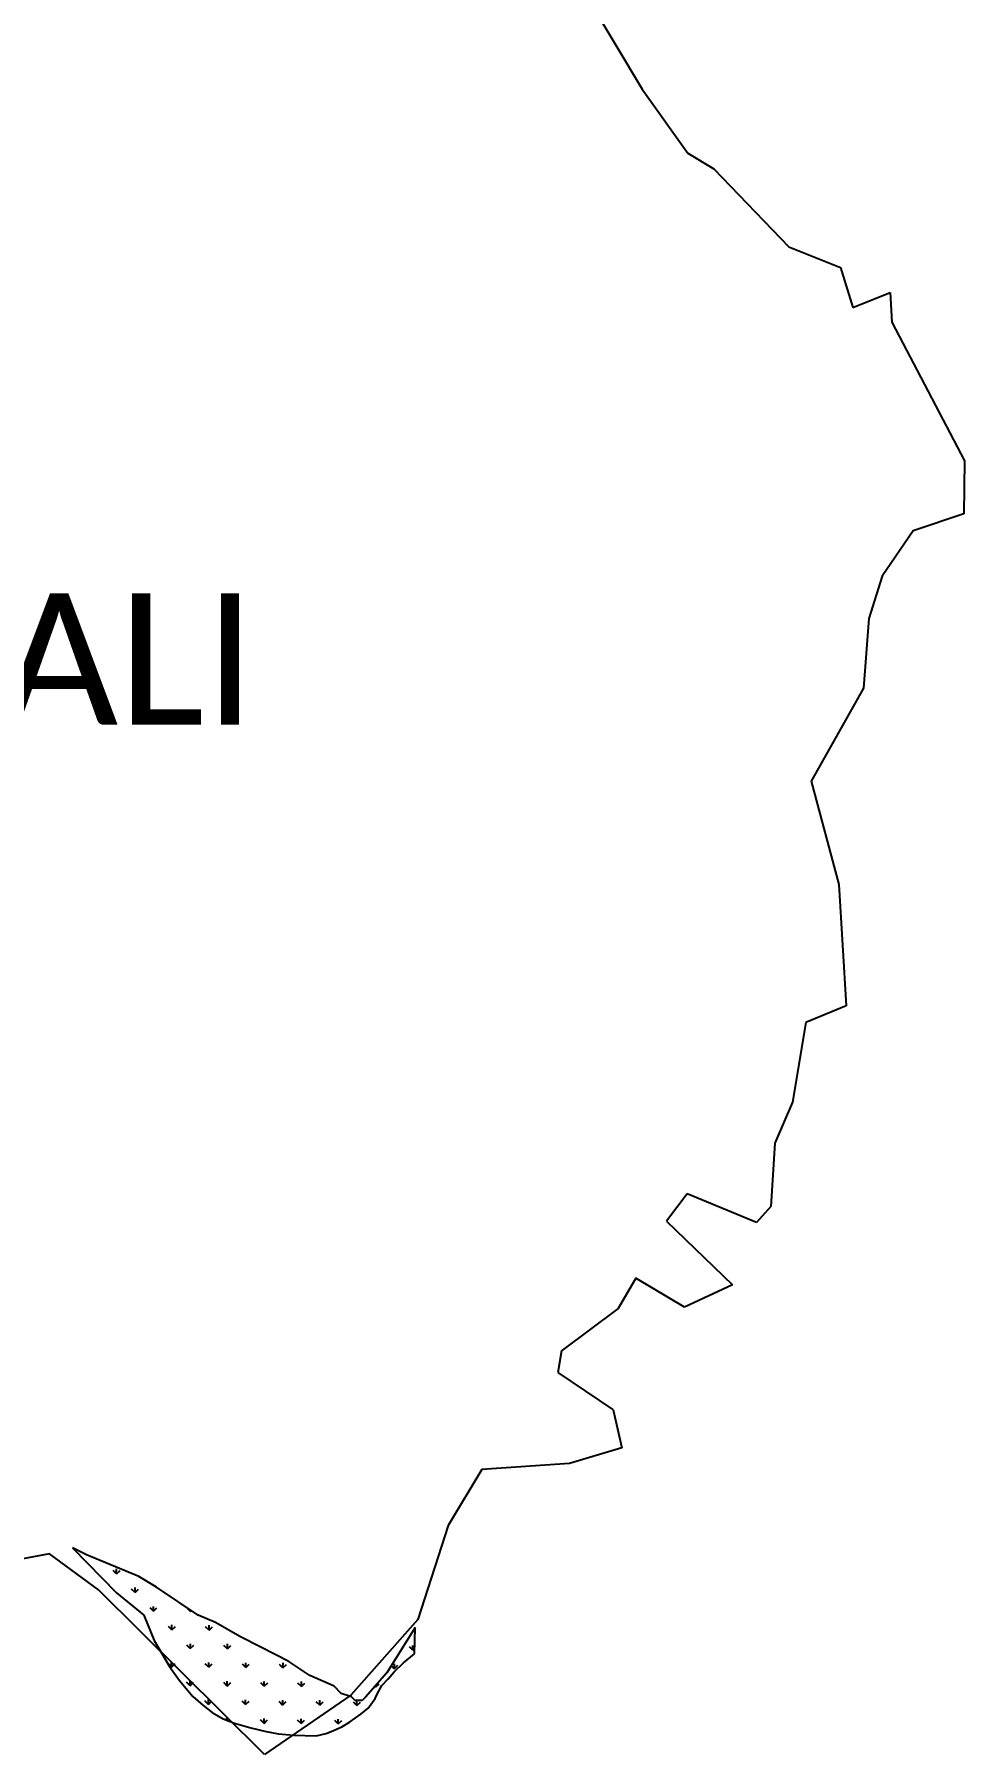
# Model space of a CAD drawing. Header units: metres. Extents: x 286961 to 289535, y 2012164 to 2016097.
# Drawn here: x 288471 to 289535, y 2012164 to 2014131 of the extents above; entities that cross this region are included whole.
import ezdxf

# ---------------------------------------------------------------- set-up
doc = ezdxf.new("R2010")
doc.units = ezdxf.units.M
doc.header["$MEASUREMENT"] = 0
for name, color, linetype in [('MANGROOVES', 112, 'Continuous'), ('village', 3, 'Continuous'), ('VILLAGE NAME', 250, 'Continuous')]:
    doc.layers.add(name, color=color, linetype=linetype)
doc.styles.get("Standard").update_dxf_attribs({"font": 'simplex.shx'})

msp = doc.modelspace()

# ---------------------------------------------------------------- linework, layer by layer
at = {"layer": 'MANGROOVES'}
for p, q in [((288531.1, 2012392.2), (288515.1, 2012400.3)), ((288515.1, 2012400.3), (288565.5, 2012348.8)), ((288590.9, 2012367.7), (288531.1, 2012392.2)), ((288610.9, 2012355.5), (288590.9, 2012367.7)), ((288658.7, 2012323.2), (288610.9, 2012355.5)), ((288565.5, 2012348.8), (288596.6, 2012323.4)), ((288596.6, 2012323.4), (288608.3, 2012294.4)), ((288678.6, 2012315), (288658.7, 2012323.2)), ((288706.5, 2012298.8), (288678.6, 2012315)), ((288730.4, 2012286.6), (288706.5, 2012298.8)), ((288906.7, 2012309.3), (288874.3, 2012257.5)), ((288906.1, 2012279.3), (288906.7, 2012309.3)), ((288608.3, 2012294.4), (288625.8, 2012264.7)), ((288762.3, 2012270.4), (288730.4, 2012286.6)), ((288893.5, 2012268.8), (288906.1, 2012279.3)), ((288625.8, 2012264.7), (288637.3, 2012248.6)), ((288786.2, 2012254.2), (288762.3, 2012270.4)), ((288874.3, 2012257.5), (288850.1, 2012229.7)), ((288876, 2012250.6), (288882.8, 2012258.4)), ((288882.8, 2012258.4), (288893.5, 2012268.8)), ((288637.3, 2012248.6), (288652.8, 2012230.4)), ((288814.2, 2012242), (288786.2, 2012254.2)), ((288822.1, 2012233.9), (288814.2, 2012242)), ((288863.9, 2012233.7), (288868.7, 2012242.8)), ((288868.7, 2012242.8), (288876, 2012250.6)), ((288652.8, 2012230.4), (288664, 2012220.5)), ((288664, 2012220.5), (288674.8, 2012211.9)), ((288834.1, 2012229.8), (288822.1, 2012233.9)), ((288822.1, 2012233.9), (288822.1, 2012233.9)), ((288838.1, 2012225.8), (288834.1, 2012229.8)), ((288846.1, 2012225.7), (288838.1, 2012225.8)), ((288844.7, 2012210.3), (288853.2, 2012217.1)), ((288850.1, 2012229.7), (288846.1, 2012225.7)), ((288853.2, 2012217.1), (288861.2, 2012228.2)), ((288861.2, 2012228.2), (288863.9, 2012233.7)), ((288674.8, 2012211.9), (288687.3, 2012204.7)), ((288687.3, 2012204.7), (288700.3, 2012199.8)), ((288700.3, 2012199.8), (288718.9, 2012194.6)), ((288823.1, 2012195.5), (288831.7, 2012200.9)), ((288831.7, 2012200.9), (288844.7, 2012210.3)), ((288718.9, 2012194.6), (288736.6, 2012190.4)), ((288736.6, 2012190.4), (288750.5, 2012187.5)), ((288750.5, 2012187.5), (288768.2, 2012186)), ((288768.2, 2012186), (288793.8, 2012185.5)), ((288793.8, 2012185.5), (288805, 2012188.2)), ((288805, 2012188.2), (288813.6, 2012191.5)), ((288813.6, 2012191.5), (288823.1, 2012195.5))]:
    msp.add_line(p, q, dxfattribs=at)
at = {"layer": 'MANGROOVES', "linetype": 'Continuous'}
for p, q in [((288565.5, 2012370.5), (288561.6, 2012374.5)), ((288565.5, 2012370.5), (288565.5, 2012376.2)), ((288565.5, 2012370.5), (288569.5, 2012374.5)), ((288586.6, 2012349.2), (288586.6, 2012354.8)), ((288586.6, 2012349.2), (288582.6, 2012353.2)), ((288586.6, 2012349.2), (288590.6, 2012353.1)), ((288607.6, 2012327.8), (288603.7, 2012331.8)), ((288607.6, 2012327.8), (288607.7, 2012333.4)), ((288607.6, 2012327.8), (288611.6, 2012331.7)), ((288650, 2012327.5), (288646.1, 2012331.5)), ((288650, 2012327.5), (288650.1, 2012329)), ((288650, 2012327.5), (288651, 2012328.4)), ((288628.7, 2012306.4), (288624.7, 2012310.4)), ((288628.7, 2012306.4), (288628.7, 2012312.1)), ((288628.7, 2012306.4), (288632.7, 2012310.4)), ((288671.1, 2012306.1), (288667.2, 2012310.1)), ((288671.1, 2012306.1), (288671.1, 2012311.7)), ((288671.1, 2012306.1), (288675.1, 2012310.1)), ((288649.7, 2012285.1), (288645.8, 2012289.1)), ((288649.7, 2012285.1), (288649.8, 2012290.7)), ((288649.7, 2012285.1), (288653.7, 2012289)), ((288692.2, 2012284.8), (288688.2, 2012288.8)), ((288692.2, 2012284.8), (288692.2, 2012290.4)), ((288692.2, 2012284.8), (288696.2, 2012288.7)), ((288734.6, 2012284.4), (288734.5, 2012284.6)), ((288734.6, 2012284.4), (288734.6, 2012284.5)), ((288734.6, 2012284.4), (288734.6, 2012284.5)), ((288904.3, 2012283.2), (288900.3, 2012287.2)), ((288904.3, 2012283.2), (288904.3, 2012288.8)), ((288904.3, 2012283.2), (288906.2, 2012285.1)), ((288628.4, 2012264), (288624.4, 2012268)), ((288628.4, 2012264), (288628.4, 2012269.6)), ((288628.4, 2012264), (288632.4, 2012268)), ((288670.8, 2012263.7), (288666.8, 2012267.7)), ((288670.8, 2012263.7), (288670.8, 2012269.3)), ((288670.8, 2012263.7), (288674.8, 2012267.6)), ((288713.2, 2012263.4), (288709.3, 2012267.4)), ((288713.2, 2012263.4), (288713.3, 2012269)), ((288713.2, 2012263.4), (288717.2, 2012267.3)), ((288755.6, 2012263.1), (288751.7, 2012267.1)), ((288755.6, 2012263.1), (288755.7, 2012268.7)), ((288755.6, 2012263.1), (288759.6, 2012267)), ((288882.9, 2012262.1), (288879.4, 2012265.7)), ((288882.9, 2012262.1), (288883, 2012267.8)), ((288882.9, 2012262.1), (288886.9, 2012266.1)), ((288649.4, 2012242.6), (288645.5, 2012246.6)), ((288649.4, 2012242.6), (288649.5, 2012248.3)), ((288649.4, 2012242.6), (288653.4, 2012246.6)), ((288691.8, 2012242.3), (288687.9, 2012246.3)), ((288691.8, 2012242.3), (288691.9, 2012248)), ((288691.8, 2012242.3), (288695.9, 2012246.3)), ((288734.3, 2012242), (288730.3, 2012246)), ((288734.3, 2012242), (288734.3, 2012247.6)), ((288734.3, 2012242), (288738.3, 2012246)), ((288776.7, 2012241.7), (288772.8, 2012245.7)), ((288776.7, 2012241.7), (288776.7, 2012247.3)), ((288776.7, 2012241.7), (288780.7, 2012245.7)), ((288861.5, 2012241.1), (288860.7, 2012241.9)), ((288861.5, 2012241.1), (288865.6, 2012245)), ((288861.5, 2012241.1), (288861.6, 2012242.9)), ((288670.5, 2012221.3), (288666.5, 2012225.3)), ((288670.5, 2012221.3), (288670.5, 2012226.9)), ((288670.5, 2012221.3), (288674.5, 2012225.2)), ((288712.9, 2012221), (288709, 2012225)), ((288712.9, 2012221), (288712.9, 2012226.6)), ((288712.9, 2012221), (288716.9, 2012224.9)), ((288755.3, 2012220.6), (288751.4, 2012224.7)), ((288755.3, 2012220.6), (288755.4, 2012226.3)), ((288755.3, 2012220.6), (288759.3, 2012224.6)), ((288797.8, 2012220.3), (288793.8, 2012224.3)), ((288797.8, 2012220.3), (288797.8, 2012226)), ((288797.8, 2012220.3), (288801.8, 2012224.3)), ((288840.2, 2012220), (288836.2, 2012224)), ((288840.2, 2012220), (288840.2, 2012225.7)), ((288840.2, 2012220), (288844.2, 2012224)), ((288691.6, 2012203.1), (288691.6, 2012205.5)), ((288693.9, 2012202.2), (288695.5, 2012203.8)), ((288734, 2012199.6), (288730, 2012203.6)), ((288734, 2012199.6), (288734, 2012205.2)), ((288734, 2012199.6), (288738, 2012203.5)), ((288776.4, 2012199.3), (288772.4, 2012203.3)), ((288776.4, 2012199.3), (288776.4, 2012204.9)), ((288776.4, 2012199.3), (288780.4, 2012203.2)), ((288818.8, 2012199), (288814.9, 2012203)), ((288818.8, 2012199), (288818.9, 2012204.6)), ((288818.8, 2012199), (288822.8, 2012202.9))]:
    msp.add_line(p, q, dxfattribs=at)
at = {"layer": 'village', "color": 3}
for p, q in [((289082.5, 2014208.3), (289166.4, 2014068)), ((289166.4, 2014068), (289218.4, 2013994.8)), ((289218.4, 2013994.8), (289248.3, 2013977)), ((289248.3, 2013977), (289334, 2013887.8)), ((289334, 2013887.8), (289392.9, 2013864.1)), ((289392.9, 2013864.1), (289407.2, 2013818.2)), ((289407.2, 2013818.2), (289450, 2013835.3)), ((289450, 2013835.3), (289451.7, 2013801.5)), ((289451.7, 2013801.5), (289534.9, 2013643.2)), ((289534.9, 2013643.2), (289534.1, 2013582.3)), ((289534.1, 2013582.3), (289476.1, 2013562.9)), ((289476.1, 2013562.9), (289440.7, 2013511.2)), ((289440.7, 2013511.2), (289425.4, 2013462.8)), ((289425.4, 2013462.8), (289419.3, 2013383.3)), ((289419.3, 2013383.3), (289359.5, 2013276.7)), ((289359.5, 2013276.7), (289391, 2013158.7)), ((289391, 2013158.7), (289399.5, 2013019.9)), ((289399.5, 2013019.9), (289353.4, 2013000.9)), ((289353.4, 2013000.9), (289338, 2012910)), ((289338, 2012910), (289317.8, 2012863.1)), ((289317.8, 2012863.1), (289313.4, 2012790.4)), ((289217.8, 2012805), (289194, 2012773.8)), ((289296.9, 2012772.2), (289217.8, 2012805)), ((289313.4, 2012790.4), (289296.9, 2012772.2)), ((289194, 2012773.8), (289269.7, 2012700.9)), ((289158.9, 2012708.6), (289138.9, 2012673.9)), ((289214.7, 2012675.6), (289158.9, 2012708.6)), ((289269.7, 2012700.9), (289214.7, 2012675.6)), ((289138.9, 2012673.9), (289074.1, 2012625.4)), ((289074.1, 2012625.4), (289070, 2012600.9)), ((289070, 2012600.9), (289133.3, 2012558)), ((289133.3, 2012558), (289143.2, 2012514.5)), ((289143.2, 2012514.5), (289083.1, 2012496.9)), ((289083.1, 2012496.9), (288983, 2012490)), ((288983, 2012490), (288944.5, 2012425.8)), ((288944.5, 2012425.8), (288909.9, 2012318.5)), ((288488.6, 2012393.5), (288204.4, 2012339.6)), ((288544.9, 2012352.1), (288488.6, 2012393.5)), ((288734.7, 2012163.9), (288544.9, 2012352.1)), ((288909.9, 2012318.5), (288833.3, 2012231.7)), ((288833.3, 2012231.7), (288734.7, 2012163.9))]:
    msp.add_line(p, q, dxfattribs=at)

# ---------------------------------------------------------------- texts
at = {"layer": 'VILLAGE NAME', "insert": (287752.4, 2013491.4), "char_height": 150, "attachment_point": 1}
msp.add_mtext_dynamic_manual_height_columns('{\\fCalibri|b0|i0|c0|p34;VADAVALI}', width=1877.914, gutter_width=1, heights=[0], dxfattribs=at)

doc.saveas('drawing.dxf')
